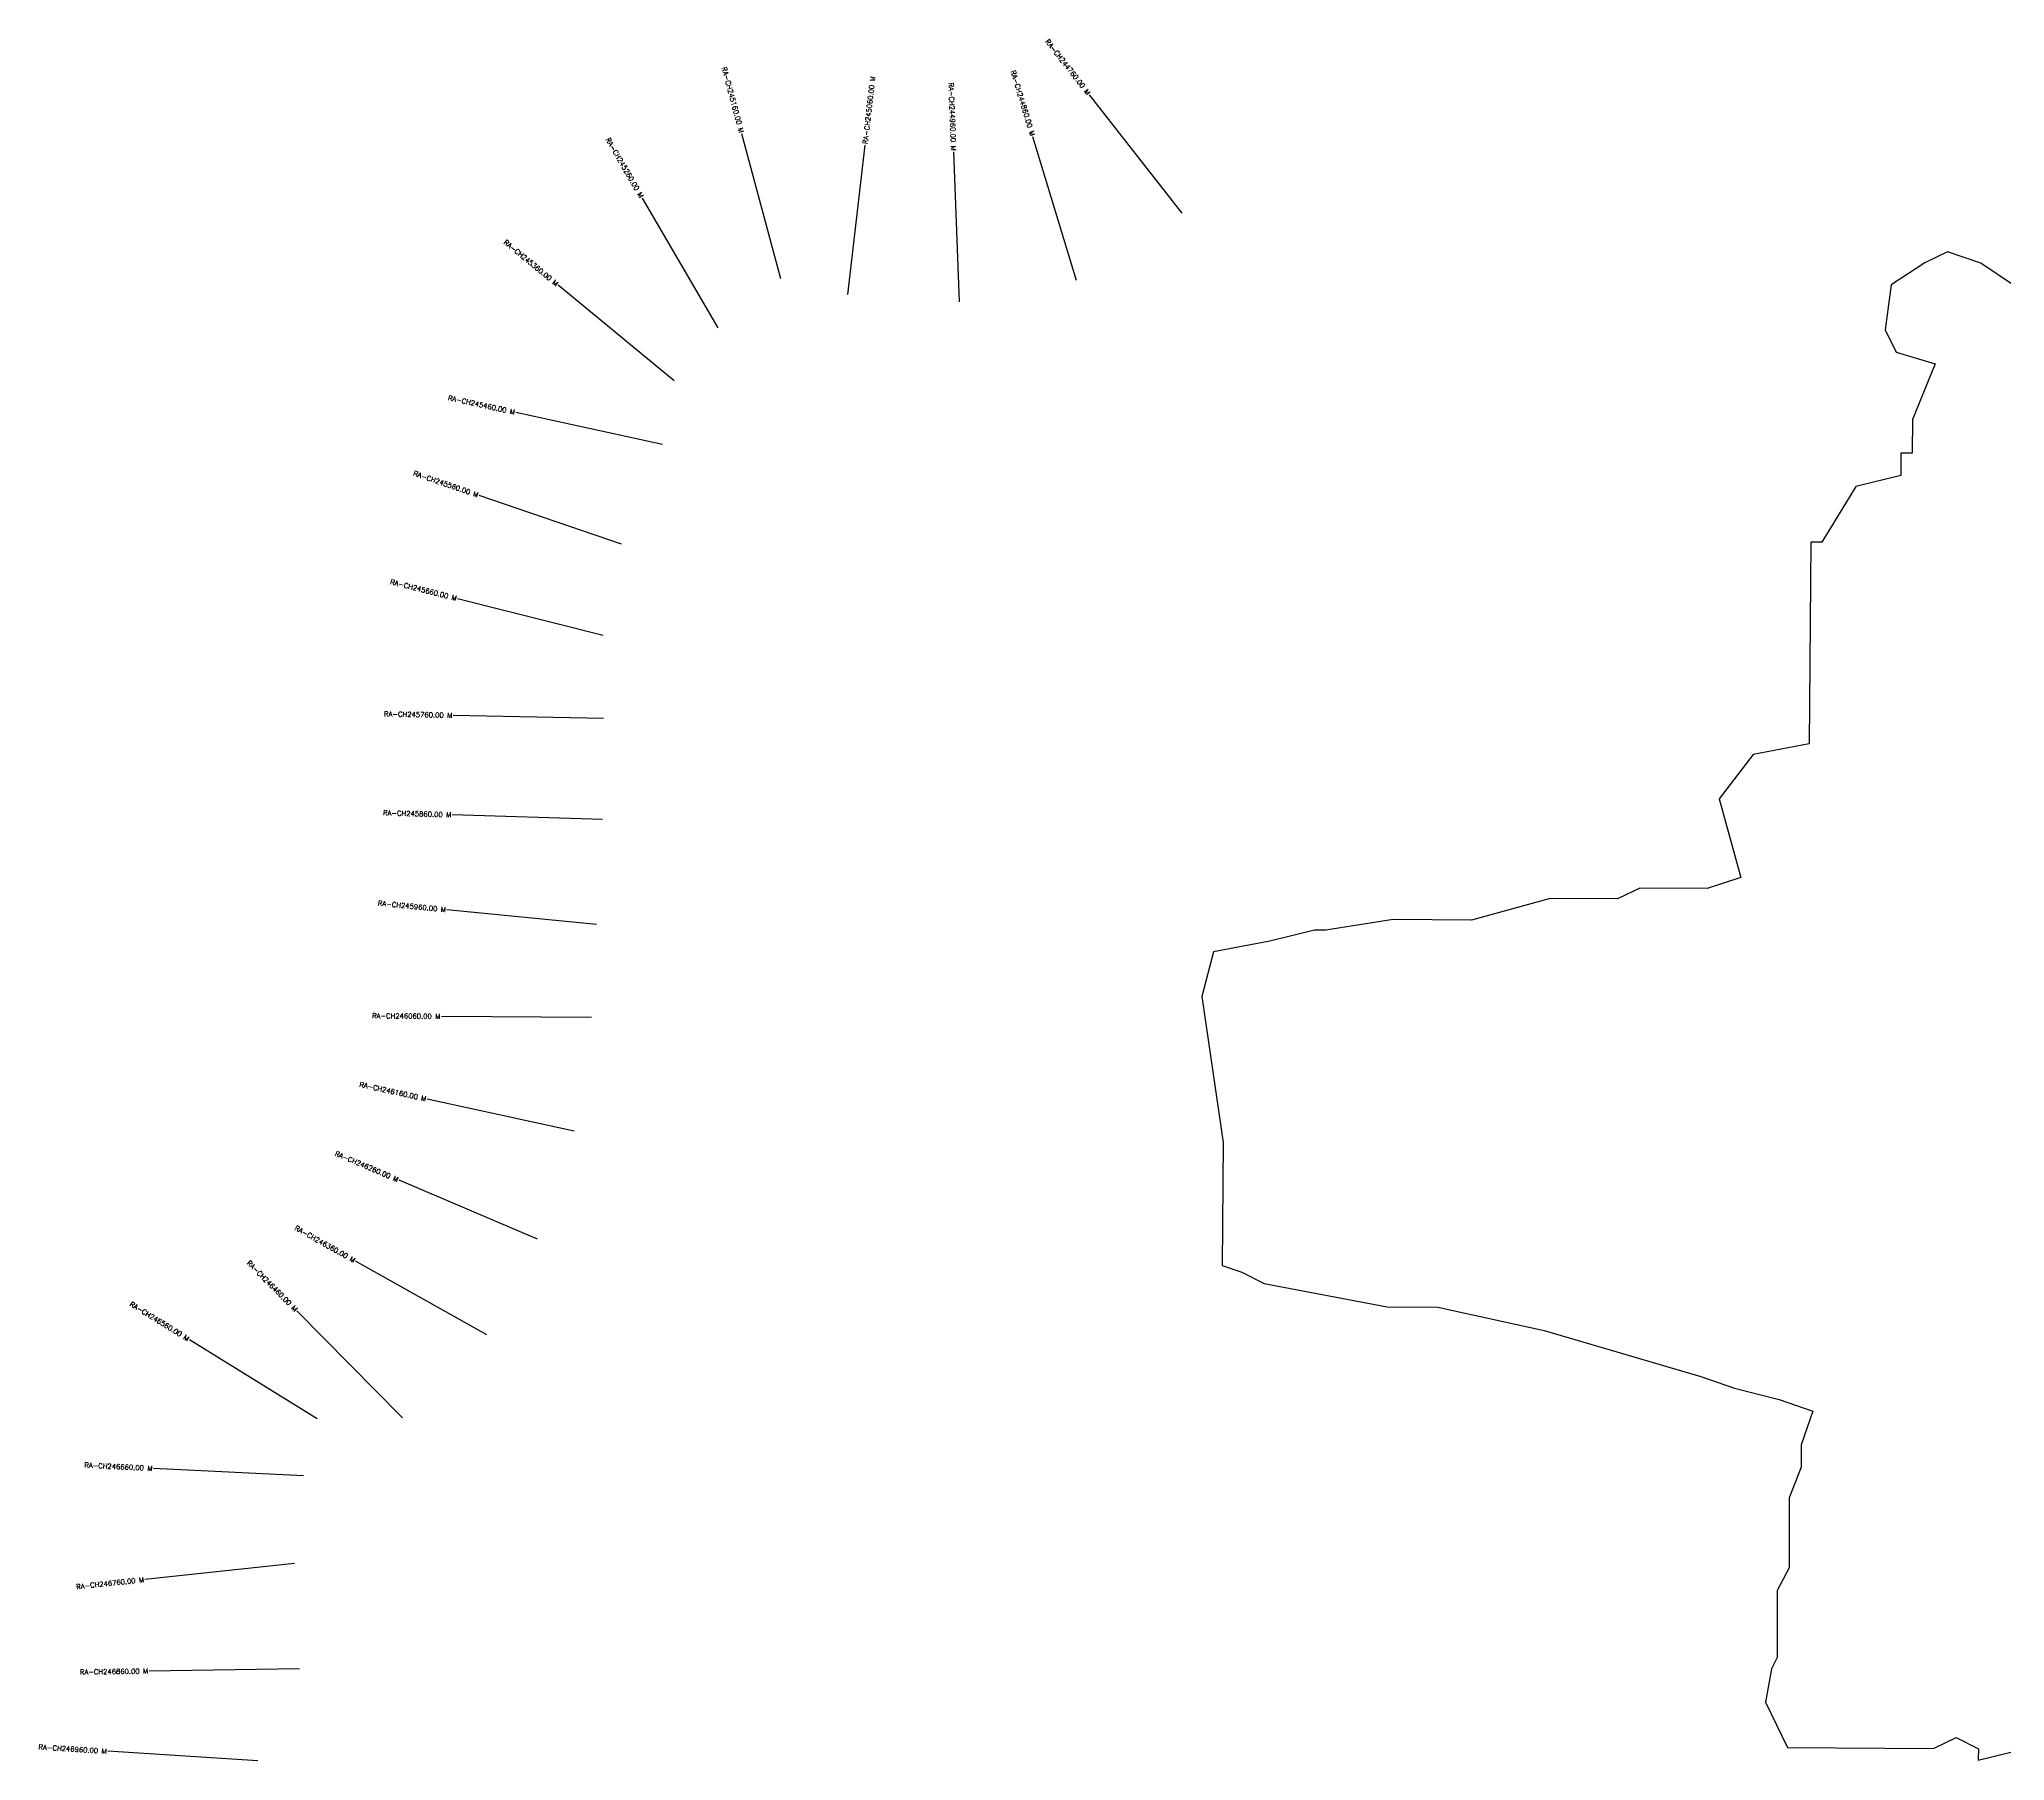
# Model space of a CAD drawing. Header units: metres. Extents: x 278224 to 282386, y 2044643 to 2047329.
# Drawn here: x 278261 to 280223, y 2045610 to 2047329 of the extents above; entities that cross this region are included whole.
import ezdxf
from ezdxf.enums import TextEntityAlignment as Align

# ---------------------------------------------------------------- set-up
doc = ezdxf.new("R2010")
doc.units = ezdxf.units.M
for name, color, linetype in [('CS', 134, 'Continuous'), ('CSMark', 6, 'Continuous'), ('VILLAGE BOUNDRY', 10, 'Continuous')]:
    doc.layers.add(name, color=color, linetype=linetype)
doc.styles.get("Standard").update_dxf_attribs({"font": 'simplex.shx'})

msp = doc.modelspace()

# ---------------------------------------------------------------- linework, layer by layer
at = {"layer": 'CS'}
for p, q in [((279402.2, 2047155.1), (279309.8, 2047273.3)), ((279001.8, 2047089.4), (278962.9, 2047234.3)), ((279068.7, 2047074), (279085.7, 2047223)), ((279180, 2047066.6), (279174.3, 2047216.4)), ((279296.9, 2047087.8), (279253.4, 2047231.4)), ((278939.1, 2047040.6), (278863.5, 2047170.1)), ((278895.1, 2046987.7), (278779.3, 2047083.1)), ((278883.6, 2046924), (278737.1, 2046956.1)), ((278842.5, 2046824.7), (278700.5, 2046873.2)), ((278824.4, 2046733.5), (278679, 2046770.2)), ((278824.6, 2046650.4), (278674.7, 2046653.7)), ((278823.6, 2046549.8), (278673.7, 2046554.3)), ((278817.6, 2046444.9), (278668.3, 2046459.6)), ((278812.8, 2046351.9), (278662.8, 2046353.2)), ((278795.2, 2046238.6), (278648.6, 2046270.6)), ((278758.6, 2046130.9), (278620.6, 2046189.6)), ((278708.1, 2046035.4), (278577.2, 2046108.7)), ((278624.1, 2045952.5), (278518.6, 2046059.1)), ((278538.9, 2045951.4), (278411.3, 2046030.3)), ((278525.2, 2045894.4), (278375.4, 2045901.9)), ((278516.1, 2045806.9), (278366.9, 2045791)), ((278521.1, 2045701.7), (278371.1, 2045699.6)), ((278479.4, 2045610.1), (278329.7, 2045619.5))]:
    msp.add_line(p, q, dxfattribs=at)
at = {"layer": 'VILLAGE BOUNDRY'}
msp.add_lwpolyline([(280233.1, 2047082.4), (280199.8, 2047105.1), (280166.3, 2047116.5), (280143.8, 2047105.5), (280110.1, 2047083.4), (280104.2, 2047038.7), (280115.2, 2047016.2), (280154.2, 2047004.7), (280131.4, 2046949), (280131.1, 2046915.4), (280119.9, 2046915.5), (280119.8, 2046893.2), (280075, 2046882.3), (280041, 2046826.6), (280029.8, 2046826.7), (280028.2, 2046625.4), (279972.2, 2046614.7), (279938.3, 2046570.2), (279960, 2046491.7), (279926.3, 2046480.8), (279859.2, 2046481.3), (279836.8, 2046470.4), (279769.7, 2046470.9), (279691.2, 2046449.1), (279612.9, 2046449.8), (279545.7, 2046439.1), (279534.5, 2046439.2), (279489.7, 2046428.4), (279433.7, 2046417.6), (279422.1, 2046373), (279443.3, 2046227.4), (279442.3, 2046104.4), (279461.8, 2046097.9), (279484.1, 2046086.5), (279607.1, 2046063.2), (279657.5, 2046062.8), (279763.7, 2046039.6), (279920.1, 2045993.6), (279953.6, 2045982.1), (279998.3, 2045970.6), (280031.8, 2045959.1), (280020.4, 2045925.6), (280020.2, 2045903.2), (280008.2, 2045872.5), (280008.2, 2045802.5), (279996.3, 2045780.1), (279996.3, 2045713), (279990.6, 2045701.9), (279984.8, 2045668.4), (280006.8, 2045623.4), (280152.4, 2045622.3), (280174.9, 2045633.3), (280197.2, 2045621.9), (280197.1, 2045610.7), (280242, 2045621.6)], dxfattribs=at)

# ---------------------------------------------------------------- texts
at = {"layer": 'CSMark'}
for s, rotation, p in [('RA-CH244760.00 M', 308.0146, (279309.2, 2047274.1)), ('RA-CH245160.00 M', 285.0467, (278962.6, 2047235.3)), ('RA-CH244860.00 M', 286.8511, (279253.1, 2047232.3)), ('RA-CH244960.00 M', 272.1738, (279174.2, 2047217.4)), ('RA-CH245260.00 M', 300.2872, (278863, 2047171)), ('RA-CH245360.00 M', 320.5038, (278778.6, 2047083.7)), ('RA-CH245460.00 M', 347.6319, (278736.1, 2046956.3)), ('RA-CH245560.00 M', 341.1214, (278699.6, 2046873.6)), ('RA-CH245660.00 M', 345.8024, (278678, 2046770.5)), ('RA-CH245760.00 M', 358.755, (278673.7, 2046653.7)), ('RA-CH245860.00 M', 358.2669, (278672.7, 2046554.4)), ('RA-CH245960.00 M', 354.4014, (278667.3, 2046459.7)), ('RA-CH246060.00 M', 359.5219, (278661.8, 2046353.2)), ('RA-CH246160.00 M', 347.6697, (278647.7, 2046270.8)), ('RA-CH246260.00 M', 336.9773, (278619.6, 2046190)), ('RA-CH246360.00 M', 330.7383, (278576.4, 2046109.2)), ('RA-CH246460.00 M', 314.712, (278517.9, 2046059.8)), ('RA-CH246560.00 M', 328.2805, (278410.4, 2046030.8)), ('RA-CH246660.00 M', 357.1475, (278374.4, 2045901.9)), ('RA-CH246760.00 M', 6.1172, (278366, 2045790.9)), ('RA-CH246860.00 M', 0.803, (278370.1, 2045699.6)), ('RA-CH246960.00 M', 356.4168, (278328.7, 2045619.5))]:
    msp.add_text(s, height=5, rotation=rotation, dxfattribs=at).set_placement(p, align=Align.MIDDLE_RIGHT)
msp.add_text('RA-CH245060.00 M', height=5, rotation=83.4744, dxfattribs=at).set_placement((279085.8, 2047224), align=Align.MIDDLE_LEFT)

doc.saveas('drawing.dxf')
